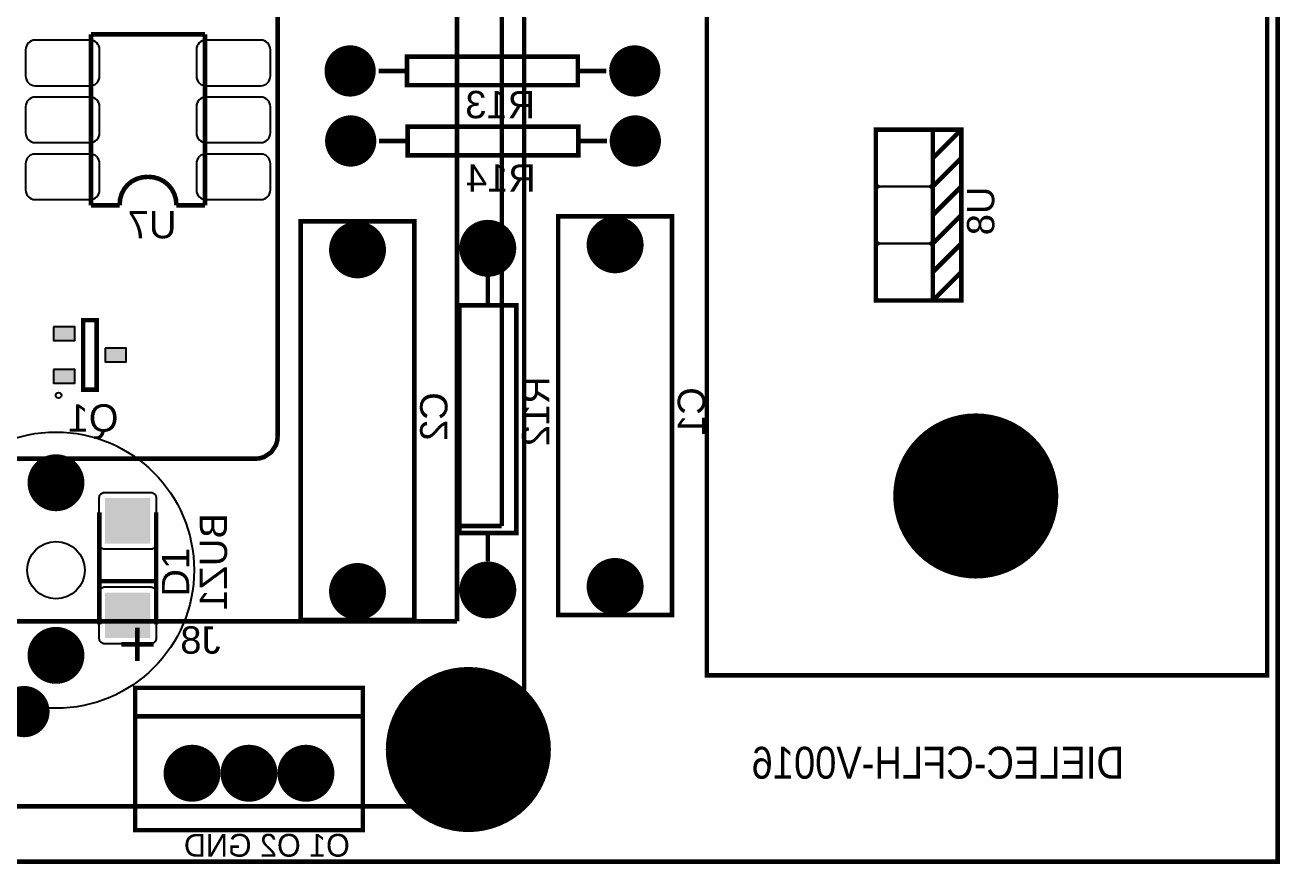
# Model space of a CAD drawing. Header units: inches. Extents: x -2.67 to 2.67, y -1.82 to 1.83.
# Drawn here: x 0.469 to 2.673, y -1.811 to -0.338 of the extents above; entities that cross this region are included whole.
import ezdxf

# ---------------------------------------------------------------- set-up
doc = ezdxf.new("R2010")
doc.units = ezdxf.units.IN
doc.layers.get('0').update_dxf_attribs({"linetype": 'CONTINUOUS'})

# ---------------------------------------------------------------- blocks, each defined once
blk = doc.blocks.new('RPAD')
blk.add_trace([(-0.5, -0.5), (-0.5, 0.5), (0.5, -0.5), (0.5, 0.5)])
blk = doc.blocks.new('EPAD')
at = {"const_width": 0.5}
blk.add_lwpolyline([(-0.25, 0, 1), (0.25, 0, 1)], format="xyb", close=True, dxfattribs=at)

msp = doc.modelspace()

# ---------------------------------------------------------------- linework, layer by layer
for points, const_width in [([(-2.669461, -1.806504), (2.669461, -1.806504), (2.669461, 1.669874), (-2.669461, 1.669874), (-2.669461, -1.806504)], 0.008), ([(-2.669461, -1.806504), (2.669461, -1.806504), (2.669461, 1.669874), (-2.669461, 1.669874), (-2.669461, -1.806504)], 0.008), ([(-2.669461, -1.806504), (2.669461, -1.806504), (2.669461, 1.669874), (-2.669461, 1.669874), (-2.669461, -1.806504)], 0.008), ([(1.345965, -1.709268), (1.345965, 1.046638)], 0.008), ([(1.345965, -1.709268), (1.345965, 1.046638)], 0.008), ([(1.345965, -1.709268), (1.345965, 1.046638)], 0.008), ([(1.227854, 0.721835), (1.227854, -1.384465)], 0.008), ([(1.227854, 0.721835), (1.227854, -1.384465)], 0.008), ([(1.227854, 0.721835), (1.227854, -1.384465)], 0.008), ([(1.306594, -1.217142), (1.306594, 0.554512)], 0.008), ([(1.306594, -1.217142), (1.306594, 0.554512)], 0.008), ([(1.306594, -1.217142), (1.306594, 0.554512)], 0.008), ([(-1.882382, 0.397031), (-1.882382, -1.059661), (-1.881598, -1.067711), (-1.879344, -1.075156), (-1.871002, -1.087651), (-1.858506, -1.095994), (-1.851062, -1.098248), (-1.843012, -1.099031), (0.873524, -1.099031)], 0.008), ([(-1.882382, 0.397031), (-1.882382, -1.059661), (-1.881598, -1.067711), (-1.879344, -1.075156), (-1.871002, -1.087651), (-1.858506, -1.095994), (-1.851062, -1.098248), (-1.843012, -1.099031), (0.873524, -1.099031)], 0.008), ([(-1.882382, 0.397031), (-1.882382, -1.059661), (-1.881598, -1.067711), (-1.879344, -1.075156), (-1.871002, -1.087651), (-1.858506, -1.095994), (-1.851062, -1.098248), (-1.843012, -1.099031), (0.873524, -1.099031)], 0.008), ([(0.912894, -1.059661), (0.912894, 0.397031)], 0.008), ([(0.912894, -1.059661), (0.912894, 0.397031)], 0.008), ([(0.912894, -1.059661), (0.912894, 0.397031)], 0.008), ([(1.666767, -1.479339), (2.651019, -1.479339), (2.651019, 0.134835), (1.666767, 0.134835), (1.666767, -1.479339)], 0.008), ([(1.666767, -1.479339), (2.651019, -1.479339), (2.651019, 0.134835), (1.666767, 0.134835), (1.666767, -1.479339)], 0.008), ([(1.666767, -1.479339), (2.651019, -1.479339), (2.651019, 0.134835), (1.666767, 0.134835), (1.666767, -1.479339)], 0.008), ([(0.585122, -0.353874), (0.785122, -0.353874)], 0.008), ([(0.585122, -0.653874), (0.585122, -0.353874)], 0.008), ([(0.585122, -0.353874), (0.785122, -0.353874)], 0.008), ([(0.585122, -0.653874), (0.585122, -0.353874)], 0.008), ([(0.585122, -0.353874), (0.785122, -0.353874)], 0.008), ([(0.585122, -0.653874), (0.585122, -0.353874)], 0.008), ([(0.785122, -0.653874), (0.785122, -0.353874)], 0.008), ([(0.785122, -0.653874), (0.785122, -0.353874)], 0.008), ([(0.785122, -0.653874), (0.785122, -0.353874)], 0.008), ([(1.140177, -0.443008), (1.440177, -0.443008), (1.440177, -0.393008), (1.140177, -0.393008), (1.140177, -0.443008)], 0.008), ([(1.140177, -0.443008), (1.440177, -0.443008), (1.440177, -0.393008), (1.140177, -0.393008), (1.140177, -0.443008)], 0.008), ([(1.140177, -0.443008), (1.440177, -0.443008), (1.440177, -0.393008), (1.140177, -0.393008), (1.140177, -0.443008)], 0.008), ([(1.090177, -0.418008), (1.140177, -0.418008)], 0.008), ([(1.090177, -0.418008), (1.140177, -0.418008)], 0.008), ([(1.090177, -0.418008), (1.140177, -0.418008)], 0.008), ([(1.440177, -0.418008), (1.490177, -0.418008)], 0.008), ([(1.440177, -0.418008), (1.490177, -0.418008)], 0.008), ([(1.440177, -0.418008), (1.490177, -0.418008)], 0.008), ([(1.141177, -0.566008), (1.441177, -0.566008), (1.441177, -0.516008), (1.141177, -0.516008), (1.141177, -0.566008)], 0.008), ([(1.141177, -0.566008), (1.441177, -0.566008), (1.441177, -0.516008), (1.141177, -0.516008), (1.141177, -0.566008)], 0.008), ([(1.141177, -0.566008), (1.441177, -0.566008), (1.441177, -0.516008), (1.141177, -0.516008), (1.141177, -0.566008)], 0.008), ([(1.963728, -0.821071), (2.063728, -0.821071), (2.063728, -0.521071), (1.963728, -0.521071), (1.963728, -0.821071)], 0.008), ([(1.963728, -0.821071), (2.063728, -0.821071), (2.063728, -0.521071), (1.963728, -0.521071), (1.963728, -0.821071)], 0.008), ([(1.963728, -0.821071), (2.063728, -0.821071), (2.063728, -0.521071), (1.963728, -0.521071), (1.963728, -0.821071)], 0.008), ([(2.063728, -0.821071), (2.113728, -0.821071), (2.113728, -0.521071), (2.063728, -0.521071)], 0.008), ([(2.063728, -0.571071), (2.113728, -0.521071)], 0.008), ([(2.063728, -0.821071), (2.113728, -0.821071), (2.113728, -0.521071), (2.063728, -0.521071)], 0.008), ([(2.063728, -0.571071), (2.113728, -0.521071)], 0.008), ([(2.063728, -0.821071), (2.113728, -0.821071), (2.113728, -0.521071), (2.063728, -0.521071)], 0.008), ([(2.063728, -0.571071), (2.113728, -0.521071)], 0.008), ([(1.141177, -0.541008), (1.091177, -0.541008)], 0.008), ([(1.141177, -0.541008), (1.091177, -0.541008)], 0.008), ([(1.141177, -0.541008), (1.091177, -0.541008)], 0.008), ([(1.491177, -0.541008), (1.441177, -0.541008)], 0.008), ([(1.491177, -0.541008), (1.441177, -0.541008)], 0.008), ([(1.491177, -0.541008), (1.441177, -0.541008)], 0.008), ([(2.063728, -0.621071), (2.113728, -0.571071)], 0.008), ([(2.063728, -0.621071), (2.113728, -0.571071)], 0.008), ([(2.063728, -0.621071), (2.113728, -0.571071)], 0.008), ([(0.685122, -0.603874), (0.674647, -0.604833), (0.665075, -0.607608), (0.656557, -0.612048), (0.649246, -0.617999), (0.643295, -0.625309), (0.638856, -0.633827), (0.636081, -0.643399), (0.635122, -0.653874)], 0.008), ([(0.685122, -0.603874), (0.674647, -0.604833), (0.665075, -0.607608), (0.656557, -0.612048), (0.649246, -0.617999), (0.643295, -0.625309), (0.638856, -0.633827), (0.636081, -0.643399), (0.635122, -0.653874)], 0.008), ([(0.685122, -0.603874), (0.674647, -0.604833), (0.665075, -0.607608), (0.656557, -0.612048), (0.649246, -0.617999), (0.643295, -0.625309), (0.638856, -0.633827), (0.636081, -0.643399), (0.635122, -0.653874)], 0.008), ([(0.685122, -0.603874), (0.695309, -0.604833), (0.704746, -0.607608), (0.713246, -0.612048), (0.720622, -0.617999), (0.726684, -0.625309), (0.731246, -0.633827), (0.734122, -0.643399), (0.735122, -0.653874)], 0.008), ([(0.685122, -0.603874), (0.695309, -0.604833), (0.704746, -0.607608), (0.713246, -0.612048), (0.720622, -0.617999), (0.726684, -0.625309), (0.731246, -0.633827), (0.734122, -0.643399), (0.735122, -0.653874)], 0.008), ([(0.685122, -0.603874), (0.695309, -0.604833), (0.704746, -0.607608), (0.713246, -0.612048), (0.720622, -0.617999), (0.726684, -0.625309), (0.731246, -0.633827), (0.734122, -0.643399), (0.735122, -0.653874)], 0.008), ([(2.063728, -0.671071), (2.113728, -0.621071)], 0.008), ([(2.063728, -0.671071), (2.113728, -0.621071)], 0.008), ([(2.063728, -0.671071), (2.113728, -0.621071)], 0.008), ([(0.585122, -0.653874), (0.635122, -0.653874)], 0.008), ([(0.585122, -0.653874), (0.635122, -0.653874)], 0.008), ([(0.585122, -0.653874), (0.635122, -0.653874)], 0.008), ([(0.735122, -0.653874), (0.785122, -0.653874)], 0.008), ([(0.735122, -0.653874), (0.785122, -0.653874)], 0.008), ([(0.735122, -0.653874), (0.785122, -0.653874)], 0.008), ([(0.953161, -1.382157), (1.153161, -1.382157), (1.153161, -0.682157), (0.953161, -0.682157), (0.953161, -1.382157)], 0.008), ([(0.953161, -1.382157), (1.153161, -1.382157), (1.153161, -0.682157), (0.953161, -0.682157), (0.953161, -1.382157)], 0.008), ([(0.953161, -1.382157), (1.153161, -1.382157), (1.153161, -0.682157), (0.953161, -0.682157), (0.953161, -1.382157)], 0.008), ([(1.405681, -1.373307), (1.605681, -1.373307), (1.605681, -0.673307), (1.405681, -0.673307), (1.405681, -1.373307)], 0.008), ([(1.405681, -1.373307), (1.605681, -1.373307), (1.605681, -0.673307), (1.405681, -0.673307), (1.405681, -1.373307)], 0.008), ([(1.405681, -1.373307), (1.605681, -1.373307), (1.605681, -0.673307), (1.405681, -0.673307), (1.405681, -1.373307)], 0.008), ([(2.063728, -0.721071), (2.113728, -0.671071)], 0.008), ([(2.063728, -0.721071), (2.113728, -0.671071)], 0.008), ([(2.063728, -0.721071), (2.113728, -0.671071)], 0.008), ([(2.063728, -0.771071), (2.113728, -0.721071)], 0.008), ([(2.063728, -0.771071), (2.113728, -0.721071)], 0.008), ([(2.063728, -0.771071), (2.113728, -0.721071)], 0.008), ([(2.063728, -0.821071), (2.113728, -0.771071)], 0.008), ([(2.063728, -0.821071), (2.113728, -0.771071)], 0.008), ([(2.063728, -0.821071), (2.113728, -0.771071)], 0.008), ([(1.282011, -0.829433), (1.282011, -0.779433)], 0.008), ([(1.282011, -0.829433), (1.282011, -0.779433)], 0.008), ([(1.282011, -0.829433), (1.282011, -0.779433)], 0.008), ([(1.232011, -1.229433), (1.332011, -1.229433), (1.332011, -0.829433), (1.232011, -0.829433), (1.232011, -1.229433)], 0.008), ([(1.232011, -1.229433), (1.332011, -1.229433), (1.332011, -0.829433), (1.232011, -0.829433), (1.232011, -1.229433)], 0.008), ([(1.232011, -1.229433), (1.332011, -1.229433), (1.332011, -0.829433), (1.232011, -0.829433), (1.232011, -1.229433)], 0.008), ([(0.571343, -0.855717), (0.594965, -0.855717), (0.594965, -0.977764), (0.571343, -0.977764), (0.571343, -0.855717)], 0.007874), ([(0.571343, -0.855717), (0.594965, -0.855717), (0.594965, -0.977764), (0.571343, -0.977764), (0.571343, -0.855717)], 0.007874), ([(0.571343, -0.855717), (0.594965, -0.855717), (0.594965, -0.977764), (0.571343, -0.977764), (0.571343, -0.855717)], 0.007874), ([(0.912894, -1.059661), (0.91211, -1.067711), (0.909856, -1.075156), (0.901513, -1.087651), (0.889018, -1.095994), (0.881574, -1.098248), (0.873524, -1.099031)], 0.008), ([(0.912894, -1.059661), (0.91211, -1.067711), (0.909856, -1.075156), (0.901513, -1.087651), (0.889018, -1.095994), (0.881574, -1.098248), (0.873524, -1.099031)], 0.008), ([(0.912894, -1.059661), (0.91211, -1.067711), (0.909856, -1.075156), (0.901513, -1.087651), (0.889018, -1.095994), (0.881574, -1.098248), (0.873524, -1.099031)], 0.008), ([(0.599437, -1.390079), (0.599437, -1.193079)], 0.008), ([(0.599437, -1.390079), (0.599437, -1.193079)], 0.008), ([(0.599437, -1.390079), (0.599437, -1.193079)], 0.008), ([(0.699437, -1.193079), (0.699437, -1.390079)], 0.008), ([(0.699437, -1.193079), (0.699437, -1.390079)], 0.008), ([(0.699437, -1.193079), (0.699437, -1.390079)], 0.008), ([(1.227854, -1.217142), (1.306594, -1.217142)], 0.008), ([(1.227854, -1.217142), (1.306594, -1.217142)], 0.008), ([(1.227854, -1.217142), (1.306594, -1.217142)], 0.008), ([(1.282011, -1.279433), (1.282011, -1.229433)], 0.008), ([(1.282011, -1.279433), (1.282011, -1.229433)], 0.008), ([(1.282011, -1.279433), (1.282011, -1.229433)], 0.008), ([(0.699437, -1.314079), (0.599437, -1.314079)], 0.008), ([(0.699437, -1.314079), (0.599437, -1.314079)], 0.008), ([(0.699437, -1.314079), (0.599437, -1.314079)], 0.008), ([(-2.197343, -1.384465), (1.227854, -1.384465)], 0.008), ([(-2.197343, -1.384465), (1.227854, -1.384465)], 0.008), ([(-2.197343, -1.384465), (1.227854, -1.384465)], 0.008), ([(0.6625, -1.751315), (1.0625, -1.751315), (1.0625, -1.501315), (0.6625, -1.501315), (0.6625, -1.751315)], 0.008), ([(0.6625, -1.751315), (1.0625, -1.751315), (1.0625, -1.501315), (0.6625, -1.501315), (0.6625, -1.751315)], 0.008), ([(0.6625, -1.751315), (1.0625, -1.751315), (1.0625, -1.501315), (0.6625, -1.501315), (0.6625, -1.751315)], 0.008), ([(1.0625, -1.551315), (0.6625, -1.551315)], 0.008), ([(1.0625, -1.551315), (0.6625, -1.551315)], 0.008), ([(1.0625, -1.551315), (0.6625, -1.551315)], 0.008), ([(0.175098, -1.709268), (1.345965, -1.709268)], 0.008), ([(0.175098, -1.709268), (1.345965, -1.709268)], 0.008), ([(0.175098, -1.709268), (1.345965, -1.709268)], 0.008)]:
    msp.add_lwpolyline(points, dxfattribs=dict(const_width=const_width))
for points in [[(0.600122, -0.426874), (0.600122, -0.380874), (0.599783, -0.377398), (0.59881, -0.374184), (0.597264, -0.371293), (0.595207, -0.368788), (0.592703, -0.366731), (0.589812, -0.365185), (0.586598, -0.364212), (0.583122, -0.363874), (0.487122, -0.363874), (0.483646, -0.364212), (0.480431, -0.365185), (0.477541, -0.366731), (0.475036, -0.368788), (0.472979, -0.371293), (0.471433, -0.374184), (0.47046, -0.377398), (0.470122, -0.380874), (0.470122, -0.426874), (0.47046, -0.43035), (0.471433, -0.433564), (0.472979, -0.436455), (0.475036, -0.43896), (0.477541, -0.441017), (0.480431, -0.442563), (0.483646, -0.443536), (0.487122, -0.443874), (0.583122, -0.443874), (0.586598, -0.443536), (0.589812, -0.442563), (0.592703, -0.441017), (0.595207, -0.43896), (0.597264, -0.436455), (0.59881, -0.433564), (0.599783, -0.43035), (0.600122, -0.426874)], [(0.900122, -0.426874), (0.900122, -0.380874), (0.899783, -0.377398), (0.89881, -0.374184), (0.897264, -0.371293), (0.895207, -0.368788), (0.892703, -0.366731), (0.889812, -0.365185), (0.886598, -0.364212), (0.883122, -0.363874), (0.787122, -0.363874), (0.783646, -0.364212), (0.780431, -0.365185), (0.777541, -0.366731), (0.775036, -0.368788), (0.772979, -0.371293), (0.771433, -0.374184), (0.77046, -0.377398), (0.770122, -0.380874), (0.770122, -0.426874), (0.77046, -0.43035), (0.771433, -0.433564), (0.772979, -0.436455), (0.775036, -0.43896), (0.777541, -0.441017), (0.780431, -0.442563), (0.783646, -0.443536), (0.787122, -0.443874), (0.883122, -0.443874), (0.886598, -0.443536), (0.889812, -0.442563), (0.892703, -0.441017), (0.895207, -0.43896), (0.897264, -0.436455), (0.89881, -0.433564), (0.899783, -0.43035), (0.900122, -0.426874)], [(0.600122, -0.526874), (0.600122, -0.480874), (0.599783, -0.477398), (0.59881, -0.474184), (0.597264, -0.471293), (0.595207, -0.468788), (0.592703, -0.466731), (0.589812, -0.465185), (0.586598, -0.464212), (0.583122, -0.463874), (0.487122, -0.463874), (0.483646, -0.464212), (0.480431, -0.465185), (0.477541, -0.466731), (0.475036, -0.468788), (0.472979, -0.471293), (0.471433, -0.474184), (0.47046, -0.477398), (0.470122, -0.480874), (0.470122, -0.526874), (0.47046, -0.53035), (0.471433, -0.533564), (0.472979, -0.536455), (0.475036, -0.53896), (0.477541, -0.541017), (0.480431, -0.542563), (0.483646, -0.543536), (0.487122, -0.543874), (0.583122, -0.543874), (0.586598, -0.543536), (0.589812, -0.542563), (0.592703, -0.541017), (0.595207, -0.53896), (0.597264, -0.536455), (0.59881, -0.533564), (0.599783, -0.53035), (0.600122, -0.526874)], [(0.900122, -0.526874), (0.900122, -0.480874), (0.899783, -0.477398), (0.89881, -0.474184), (0.897264, -0.471293), (0.895207, -0.468788), (0.892703, -0.466731), (0.889812, -0.465185), (0.886598, -0.464212), (0.883122, -0.463874), (0.787122, -0.463874), (0.783646, -0.464212), (0.780431, -0.465185), (0.777541, -0.466731), (0.775036, -0.468788), (0.772979, -0.471293), (0.771433, -0.474184), (0.77046, -0.477398), (0.770122, -0.480874), (0.770122, -0.526874), (0.77046, -0.53035), (0.771433, -0.533564), (0.772979, -0.536455), (0.775036, -0.53896), (0.777541, -0.541017), (0.780431, -0.542563), (0.783646, -0.543536), (0.787122, -0.543874), (0.883122, -0.543874), (0.886598, -0.543536), (0.889812, -0.542563), (0.892703, -0.541017), (0.895207, -0.53896), (0.897264, -0.536455), (0.89881, -0.533564), (0.899783, -0.53035), (0.900122, -0.526874)], [(2.063728, -0.611071), (2.063728, -0.531071), (2.063678, -0.530031), (2.063529, -0.529026), (2.063287, -0.528059), (2.062956, -0.527135), (2.062542, -0.526259), (2.062047, -0.525435), (2.061478, -0.524667), (2.060837, -0.523961), (2.060131, -0.523321), (2.059364, -0.522752), (2.05854, -0.522257), (2.057663, -0.521843), (2.056739, -0.521512), (2.055772, -0.52127), (2.054767, -0.521121), (2.053728, -0.521071), (1.973728, -0.521071), (1.972689, -0.521121), (1.971683, -0.52127), (1.970717, -0.521512), (1.969793, -0.521843), (1.968916, -0.522257), (1.968092, -0.522752), (1.967325, -0.523321), (1.966619, -0.523961), (1.965978, -0.524667), (1.965409, -0.525435), (1.964914, -0.526259), (1.9645, -0.527135), (1.964169, -0.528059), (1.963927, -0.529026), (1.963778, -0.530031), (1.963728, -0.531071), (1.963728, -0.611071), (1.963778, -0.61211), (1.963927, -0.613115), (1.964169, -0.614082), (1.9645, -0.615006), (1.964914, -0.615883), (1.965409, -0.616707), (1.965978, -0.617474), (1.966619, -0.61818), (1.967325, -0.61882), (1.968092, -0.61939), (1.968916, -0.619884), (1.969793, -0.620299), (1.970717, -0.62063), (1.971683, -0.620872), (1.972689, -0.62102), (1.973728, -0.621071), (2.053728, -0.621071), (2.054767, -0.62102), (2.055772, -0.620872), (2.056739, -0.62063), (2.057663, -0.620299), (2.05854, -0.619884), (2.059364, -0.61939), (2.060131, -0.61882), (2.060837, -0.61818), (2.061478, -0.617474), (2.062047, -0.616707), (2.062542, -0.615883), (2.062956, -0.615006), (2.063287, -0.614082), (2.063529, -0.613115), (2.063678, -0.61211), (2.063728, -0.611071)], [(0.600122, -0.626874), (0.600122, -0.580874), (0.599783, -0.577398), (0.59881, -0.574184), (0.597264, -0.571293), (0.595207, -0.568788), (0.592703, -0.566731), (0.589812, -0.565185), (0.586598, -0.564212), (0.583122, -0.563874), (0.487122, -0.563874), (0.483646, -0.564212), (0.480431, -0.565185), (0.477541, -0.566731), (0.475036, -0.568788), (0.472979, -0.571293), (0.471433, -0.574184), (0.47046, -0.577398), (0.470122, -0.580874), (0.470122, -0.626874), (0.47046, -0.63035), (0.471433, -0.633564), (0.472979, -0.636455), (0.475036, -0.63896), (0.477541, -0.641017), (0.480431, -0.642563), (0.483646, -0.643536), (0.487122, -0.643874), (0.583122, -0.643874), (0.586598, -0.643536), (0.589812, -0.642563), (0.592703, -0.641017), (0.595207, -0.63896), (0.597264, -0.636455), (0.59881, -0.633564), (0.599783, -0.63035), (0.600122, -0.626874)], [(0.900122, -0.626874), (0.900122, -0.580874), (0.899783, -0.577398), (0.89881, -0.574184), (0.897264, -0.571293), (0.895207, -0.568788), (0.892703, -0.566731), (0.889812, -0.565185), (0.886598, -0.564212), (0.883122, -0.563874), (0.787122, -0.563874), (0.783646, -0.564212), (0.780431, -0.565185), (0.777541, -0.566731), (0.775036, -0.568788), (0.772979, -0.571293), (0.771433, -0.574184), (0.77046, -0.577398), (0.770122, -0.580874), (0.770122, -0.626874), (0.77046, -0.63035), (0.771433, -0.633564), (0.772979, -0.636455), (0.775036, -0.63896), (0.777541, -0.641017), (0.780431, -0.642563), (0.783646, -0.643536), (0.787122, -0.643874), (0.883122, -0.643874), (0.886598, -0.643536), (0.889812, -0.642563), (0.892703, -0.641017), (0.895207, -0.63896), (0.897264, -0.636455), (0.89881, -0.633564), (0.899783, -0.63035), (0.900122, -0.626874)], [(2.063728, -0.711071), (2.063728, -0.631071), (2.063678, -0.630031), (2.063529, -0.629026), (2.063287, -0.628059), (2.062956, -0.627135), (2.062542, -0.626259), (2.062047, -0.625435), (2.061478, -0.624667), (2.060837, -0.623961), (2.060131, -0.623321), (2.059364, -0.622752), (2.05854, -0.622257), (2.057663, -0.621843), (2.056739, -0.621512), (2.055772, -0.62127), (2.054767, -0.621121), (2.053728, -0.621071), (1.973728, -0.621071), (1.972689, -0.621121), (1.971683, -0.62127), (1.970717, -0.621512), (1.969793, -0.621843), (1.968916, -0.622257), (1.968092, -0.622752), (1.967325, -0.623321), (1.966619, -0.623961), (1.965978, -0.624667), (1.965409, -0.625435), (1.964914, -0.626259), (1.9645, -0.627135), (1.964169, -0.628059), (1.963927, -0.629026), (1.963778, -0.630031), (1.963728, -0.631071), (1.963728, -0.711071), (1.963778, -0.71211), (1.963927, -0.713115), (1.964169, -0.714082), (1.9645, -0.715006), (1.964914, -0.715883), (1.965409, -0.716707), (1.965978, -0.717474), (1.966619, -0.71818), (1.967325, -0.71882), (1.968092, -0.71939), (1.968916, -0.719884), (1.969793, -0.720299), (1.970717, -0.72063), (1.971683, -0.720872), (1.972689, -0.72102), (1.973728, -0.721071), (2.053728, -0.721071), (2.054767, -0.72102), (2.055772, -0.720872), (2.056739, -0.72063), (2.057663, -0.720299), (2.05854, -0.719884), (2.059364, -0.71939), (2.060131, -0.71882), (2.060837, -0.71818), (2.061478, -0.717474), (2.062047, -0.716707), (2.062542, -0.715883), (2.062956, -0.715006), (2.063287, -0.714082), (2.063529, -0.713115), (2.063678, -0.71211), (2.063728, -0.711071)], [(2.063728, -0.811071), (2.063728, -0.731071), (2.063678, -0.730031), (2.063529, -0.729026), (2.063287, -0.728059), (2.062956, -0.727135), (2.062542, -0.726259), (2.062047, -0.725435), (2.061478, -0.724667), (2.060837, -0.723961), (2.060131, -0.723321), (2.059364, -0.722752), (2.05854, -0.722257), (2.057663, -0.721843), (2.056739, -0.721512), (2.055772, -0.72127), (2.054767, -0.721121), (2.053728, -0.721071), (1.973728, -0.721071), (1.972689, -0.721121), (1.971683, -0.72127), (1.970717, -0.721512), (1.969793, -0.721843), (1.968916, -0.722257), (1.968092, -0.722752), (1.967325, -0.723321), (1.966619, -0.723961), (1.965978, -0.724667), (1.965409, -0.725435), (1.964914, -0.726259), (1.9645, -0.727135), (1.964169, -0.728059), (1.963927, -0.729026), (1.963778, -0.730031), (1.963728, -0.731071), (1.963728, -0.811071), (1.963778, -0.81211), (1.963927, -0.813115), (1.964169, -0.814082), (1.9645, -0.815006), (1.964914, -0.815883), (1.965409, -0.816707), (1.965978, -0.817474), (1.966619, -0.81818), (1.967325, -0.81882), (1.968092, -0.81939), (1.968916, -0.819884), (1.969793, -0.820299), (1.970717, -0.82063), (1.971683, -0.820872), (1.972689, -0.82102), (1.973728, -0.821071), (2.053728, -0.821071), (2.054767, -0.82102), (2.055772, -0.820872), (2.056739, -0.82063), (2.057663, -0.820299), (2.05854, -0.819884), (2.059364, -0.81939), (2.060131, -0.81882), (2.060837, -0.81818), (2.061478, -0.817474), (2.062047, -0.816707), (2.062542, -0.815883), (2.062956, -0.815006), (2.063287, -0.814082), (2.063529, -0.813115), (2.063678, -0.81211), (2.063728, -0.811071)], [(0.519378, -0.867339), (0.519378, -0.891339), (0.556378, -0.891339), (0.556378, -0.867339), (0.519378, -0.867339)], [(0.609929, -0.90474), (0.609929, -0.92874), (0.646929, -0.92874), (0.646929, -0.90474), (0.609929, -0.90474)], [(0.519378, -0.942142), (0.519378, -0.966142), (0.556378, -0.966142), (0.556378, -0.942142), (0.519378, -0.942142)], [(0.699437, -1.168079), (0.699437, -1.248079), (0.699387, -1.249118), (0.699238, -1.250123), (0.698996, -1.25109), (0.698665, -1.252014), (0.698251, -1.252891), (0.697756, -1.253715), (0.697187, -1.254482), (0.696546, -1.255188), (0.69584, -1.255828), (0.695073, -1.256398), (0.694249, -1.256892), (0.693372, -1.257307), (0.692448, -1.257638), (0.691481, -1.25788), (0.690476, -1.258028), (0.689437, -1.258079), (0.609437, -1.258079), (0.608398, -1.258028), (0.607393, -1.25788), (0.606426, -1.257638), (0.605502, -1.257307), (0.604625, -1.256892), (0.603801, -1.256398), (0.603034, -1.255828), (0.602328, -1.255188), (0.601687, -1.254482), (0.601118, -1.253715), (0.600623, -1.252891), (0.600209, -1.252014), (0.599878, -1.25109), (0.599636, -1.250123), (0.599487, -1.249118), (0.599437, -1.248079), (0.599437, -1.168079), (0.599487, -1.167039), (0.599636, -1.166034), (0.599878, -1.165067), (0.600209, -1.164143), (0.600623, -1.163267), (0.601118, -1.162443), (0.601687, -1.161675), (0.602328, -1.160969), (0.603034, -1.160329), (0.603801, -1.15976), (0.604625, -1.159265), (0.605502, -1.15885), (0.606426, -1.15852), (0.607393, -1.158278), (0.608398, -1.158129), (0.609437, -1.158079), (0.689437, -1.158079), (0.690476, -1.158129), (0.691481, -1.158278), (0.692448, -1.15852), (0.693372, -1.15885), (0.694249, -1.159265), (0.695073, -1.15976), (0.69584, -1.160329), (0.696546, -1.160969), (0.697187, -1.161675), (0.697756, -1.162443), (0.698251, -1.163267), (0.698665, -1.164143), (0.698996, -1.165067), (0.699238, -1.166034), (0.699387, -1.167039), (0.699437, -1.168079)], [(0.699437, -1.334079), (0.699437, -1.414079), (0.699387, -1.415118), (0.699238, -1.416123), (0.698996, -1.41709), (0.698665, -1.418014), (0.698251, -1.418891), (0.697756, -1.419715), (0.697187, -1.420482), (0.696546, -1.421188), (0.69584, -1.421828), (0.695073, -1.422398), (0.694249, -1.422892), (0.693372, -1.423307), (0.692448, -1.423638), (0.691481, -1.42388), (0.690476, -1.424028), (0.689437, -1.424079), (0.609437, -1.424079), (0.608398, -1.424028), (0.607393, -1.42388), (0.606426, -1.423638), (0.605502, -1.423307), (0.604625, -1.422892), (0.603801, -1.422398), (0.603034, -1.421828), (0.602328, -1.421188), (0.601687, -1.420482), (0.601118, -1.419715), (0.600623, -1.418891), (0.600209, -1.418014), (0.599878, -1.41709), (0.599636, -1.416123), (0.599487, -1.415118), (0.599437, -1.414079), (0.599437, -1.334079), (0.599487, -1.333039), (0.599636, -1.332034), (0.599878, -1.331067), (0.600209, -1.330143), (0.600623, -1.329267), (0.601118, -1.328443), (0.601687, -1.327675), (0.602328, -1.326969), (0.603034, -1.326329), (0.603801, -1.32576), (0.604625, -1.325265), (0.605502, -1.32485), (0.606426, -1.32452), (0.607393, -1.324278), (0.608398, -1.324129), (0.609437, -1.324079), (0.689437, -1.324079), (0.690476, -1.324129), (0.691481, -1.324278), (0.692448, -1.32452), (0.693372, -1.32485), (0.694249, -1.325265), (0.695073, -1.32576), (0.69584, -1.326329), (0.696546, -1.326969), (0.697187, -1.327675), (0.697756, -1.328443), (0.698251, -1.329267), (0.698665, -1.330143), (0.698996, -1.331067), (0.699238, -1.332034), (0.699387, -1.333039), (0.699437, -1.334079)]]:
    msp.add_lwpolyline(points, close=True)
for centre, radius in [((0.528035, -0.987606), 0.004921), ((0.528035, -0.987606), 0.004921), ((0.528035, -0.987606), 0.004921), ((0.523453, -1.294693), 0.242565), ((0.523453, -1.294693), 0.242565), ((0.523453, -1.294693), 0.242565), ((0.523453, -1.294693), 0.050418), ((0.523453, -1.294693), 0.050418), ((0.523453, -1.294693), 0.050418), ((1.247539, -1.610843), 0.059055), ((1.247539, -1.610843), 0.059055), ((1.247539, -1.610843), 0.059055)]:
    msp.add_circle(centre, radius)

# ---------------------------------------------------------------- block references
for p, xscale, yscale in [((1.040177, -0.418008), 0.09, 0.09), ((1.540177, -0.418008), 0.09, 0.09), ((1.041177, -0.541008), 0.09, 0.09), ((1.541177, -0.541008), 0.09, 0.09), ((1.053161, -0.732157), 0.1, 0.1), ((1.282011, -0.729433), 0.1, 0.1), ((1.505681, -0.723307), 0.1, 0.1), ((2.139208, -1.164378), 0.29, 0.29), ((0.523453, -1.14115), 0.1, 0.1), ((1.505681, -1.323307), 0.1, 0.1), ((1.053161, -1.332157), 0.1, 0.1), ((1.282011, -1.329433), 0.1, 0.1), ((0.523453, -1.444299), 0.1, 0.1), ((1.247862, -1.609654), 0.29, 0.29), ((0.467233, -1.543046), 0.09, 0.09), ((0.7625, -1.651315), 0.1, 0.1), ((0.8625, -1.651315), 0.1, 0.1), ((0.9625, -1.651315), 0.1, 0.1)]:
    msp.add_blockref('EPAD', p, dxfattribs=dict(xscale=xscale, yscale=yscale))
for p, xscale, yscale, rotation in [((0.537878, -0.879339), 0.024, 0.037, 90), ((0.628429, -0.91674), 0.024, 0.037, 90), ((0.537878, -0.954142), 0.024, 0.037, 90), ((0.649437, -1.208079), 0.08, 0.08, -90), ((0.649437, -1.374079), 0.08, 0.08, -90)]:
    msp.add_blockref('RPAD', p, dxfattribs=dict(xscale=xscale, yscale=yscale, rotation=rotation))

# ---------------------------------------------------------------- texts
at = {"text_generation_flag": 2}
for s, height, width, p in [('R13', 0.048, 1.041667, (1.365177, -0.501008)), ('R13', 0.048, 1.041667, (1.365177, -0.501008)), ('R13', 0.048, 1.041667, (1.365177, -0.501008)), ('R14', 0.048, 1.041667, (1.366177, -0.630008)), ('R14', 0.048, 1.041667, (1.366177, -0.630008)), ('R14', 0.048, 1.041667, (1.366177, -0.630008)), ('U7', 0.048, 1.041667, (0.735122, -0.711874)), ('U7', 0.048, 1.041667, (0.735122, -0.711874)), ('U7', 0.048, 1.041667, (0.735122, -0.711874)), ('Q1', 0.048, 1.041667, (0.633154, -1.051449)), ('Q1', 0.048, 1.041667, (0.633154, -1.051449)), ('Q1', 0.048, 1.041667, (0.633154, -1.051449)), ('J8', 0.048, 1.041667, (0.8125, -1.441315)), ('J8', 0.048, 1.041667, (0.8125, -1.441315)), ('J8', 0.048, 1.041667, (0.8125, -1.441315)), ('DIELEC-CFLH-V0016', 0.056, 0.892857, (2.399555, -1.660843)), ('DIELEC-CFLH-V0016', 0.056, 0.892857, (2.399555, -1.660843)), ('DIELEC-CFLH-V0016', 0.056, 0.892857, (2.399555, -1.660843))]:
    msp.add_text(s, height=height, dxfattribs=dict(at, width=width)).set_placement(p)
for s, height, rotation, width, p in [('U8', 0.048, 90, 1.041667, (2.171728, -0.621071)), ('U8', 0.048, 90, 1.041667, (2.171728, -0.621071)), ('U8', 0.048, 90, 1.041667, (2.171728, -0.621071)), ('R12', 0.048, 90, 1.041667, (1.390011, -0.954433)), ('R12', 0.048, 90, 1.041667, (1.390011, -0.954433)), ('R12', 0.048, 90, 1.041667, (1.390011, -0.954433)), ('C2', 0.048, 90, 1.041667, (1.211161, -0.982157)), ('C2', 0.048, 90, 1.041667, (1.211161, -0.982157)), ('C2', 0.048, 90, 1.041667, (1.211161, -0.982157)), ('C1', 0.048, 90, 1.041667, (1.663681, -0.973307)), ('C1', 0.048, 90, 1.041667, (1.663681, -0.973307)), ('C1', 0.048, 90, 1.041667, (1.663681, -0.973307)), ('BUZ1', 0.048, 90, 1.041667, (0.824018, -1.194693)), ('BUZ1', 0.048, 90, 1.041667, (0.824018, -1.194693)), ('BUZ1', 0.048, 90, 1.041667, (0.824018, -1.194693)), ('+', 0.08, -90, 1.125, (0.627941, -1.460047)), ('+', 0.08, -90, 1.125, (0.627941, -1.460047)), ('+', 0.08, -90, 1.125, (0.627941, -1.460047))]:
    msp.add_text(s, height=height, rotation=rotation, dxfattribs=dict(at, width=width)).set_placement(p)
at = {"width": 1.041667}
msp.add_text('D1', height=0.048, rotation=90, dxfattribs=at).set_placement((0.757437, -1.341079))
msp.add_text('D1', height=0.048, rotation=90, dxfattribs=at).set_placement((0.757437, -1.341079))
msp.add_text('D1', height=0.048, rotation=90, dxfattribs=at).set_placement((0.757437, -1.341079))
at = {"text_generation_flag": 2}
msp.add_text('O1 O2 GND', height=0.04, dxfattribs=at).set_placement((1.039555, -1.797843))
msp.add_text('O1 O2 GND', height=0.04, dxfattribs=at).set_placement((1.039555, -1.797843))
msp.add_text('O1 O2 GND', height=0.04, dxfattribs=at).set_placement((1.039555, -1.797843))

doc.saveas('drawing.dxf')
